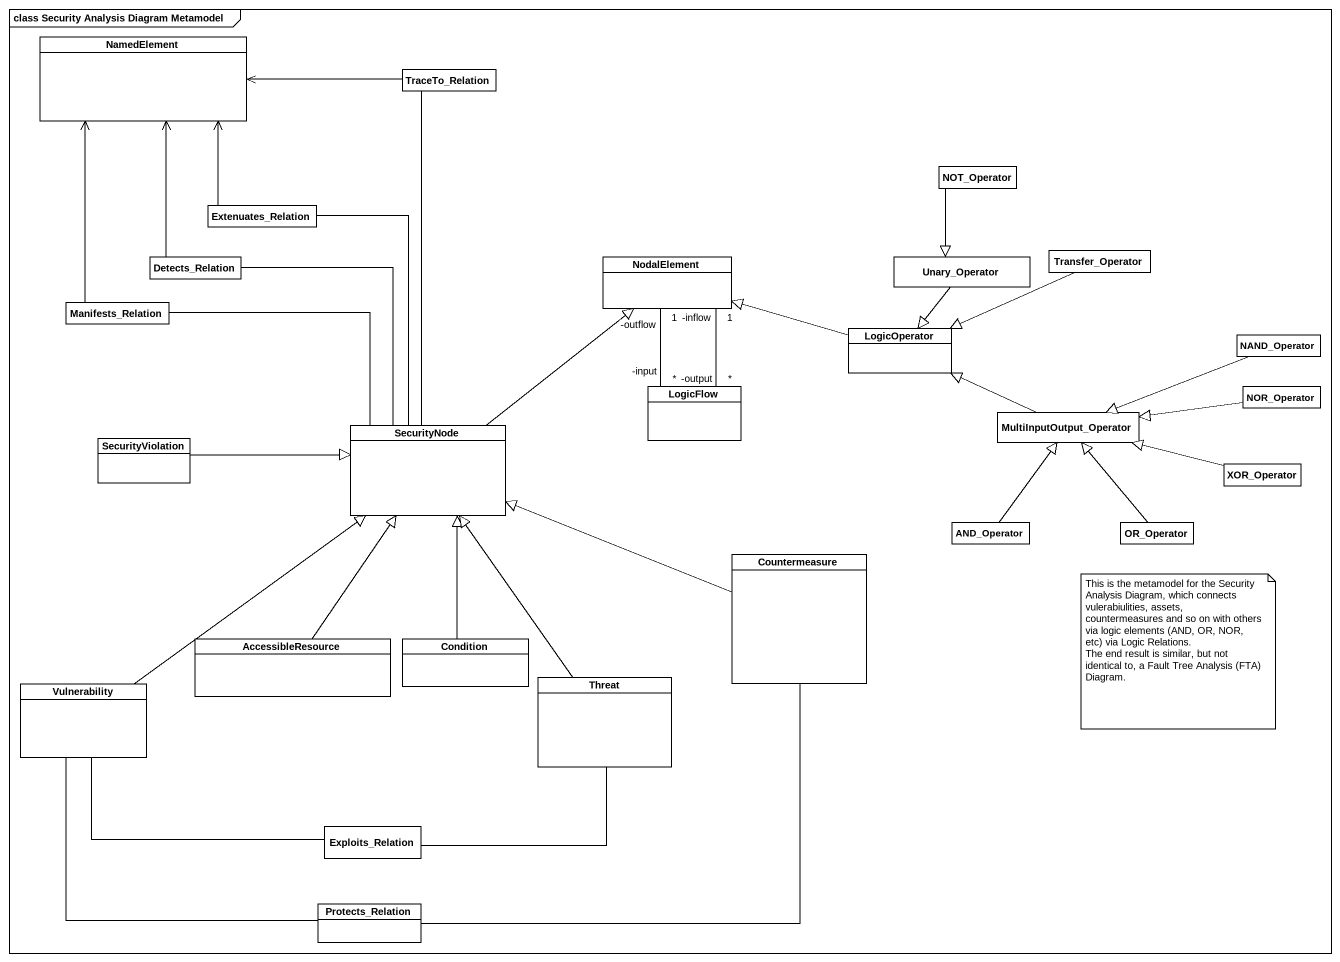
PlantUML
@startuml
mainframe class Security Analysis Diagram Metamodel
hide circle
hide empty members
class NamedElement
class TraceTo_Relation
class NOT_Operator
class Extenuates_Relation
class Detects_Relation
class NodalElement
class Unary_Operator
class Transfer_Operator
class Manifests_Relation
class LogicOperator
class NAND_Operator
class LogicFlow
class MultiInputOutput_Operator
class NOR_Operator
class SecurityViolation
class SecurityNode
class XOR_Operator
class AND_Operator
class OR_Operator
class Countermeasure
class AccessibleResource
class Condition
class Vulnerability
class Threat
class Exploits_Relation
class Protects_Relation
TraceTo_Relation -left-> NamedElement
TraceTo_Relation -- SecurityNode
NOT_Operator --|> Unary_Operator
Extenuates_Relation -up-> NamedElement
Extenuates_Relation -- SecurityNode
Detects_Relation -up-> NamedElement
Detects_Relation -- SecurityNode
Unary_Operator --|> LogicOperator
Transfer_Operator -left-|> LogicOperator
Manifests_Relation -up-> NamedElement
Manifests_Relation -right- SecurityNode
LogicOperator -left-|> NodalElement
NAND_Operator -left-|> MultiInputOutput_Operator
LogicFlow "-input\n*" -up- "-outflow\n1" NodalElement
LogicFlow "-output\n*" -up- "-inflow\n1" NodalElement
MultiInputOutput_Operator -left-|> LogicOperator
NOR_Operator -left-|> MultiInputOutput_Operator
SecurityViolation -right-|> SecurityNode
SecurityNode -up-|> NodalElement
XOR_Operator -left-|> MultiInputOutput_Operator
AND_Operator -up-|> MultiInputOutput_Operator
OR_Operator -up-|> MultiInputOutput_Operator
Countermeasure -left-|> SecurityNode
AccessibleResource -up-|> SecurityNode
Condition -up-|> SecurityNode
Vulnerability -up-|> SecurityNode
Vulnerability -right- Exploits_Relation
Vulnerability -- Protects_Relation
Threat -up-|> SecurityNode
Threat -left- Exploits_Relation
Protects_Relation -up- Countermeasure
note as N1
  This is the metamodel for the Security Analysis Diagram, which connects vulerabiulities, assets, countermeasures and so on with others via logic elements (AND, OR, NOR, etc) via Logic Relations.
  The end result is similar, but not identical to, a Fault Tree Analysis (FTA) Diagram.
end note
@enduml
